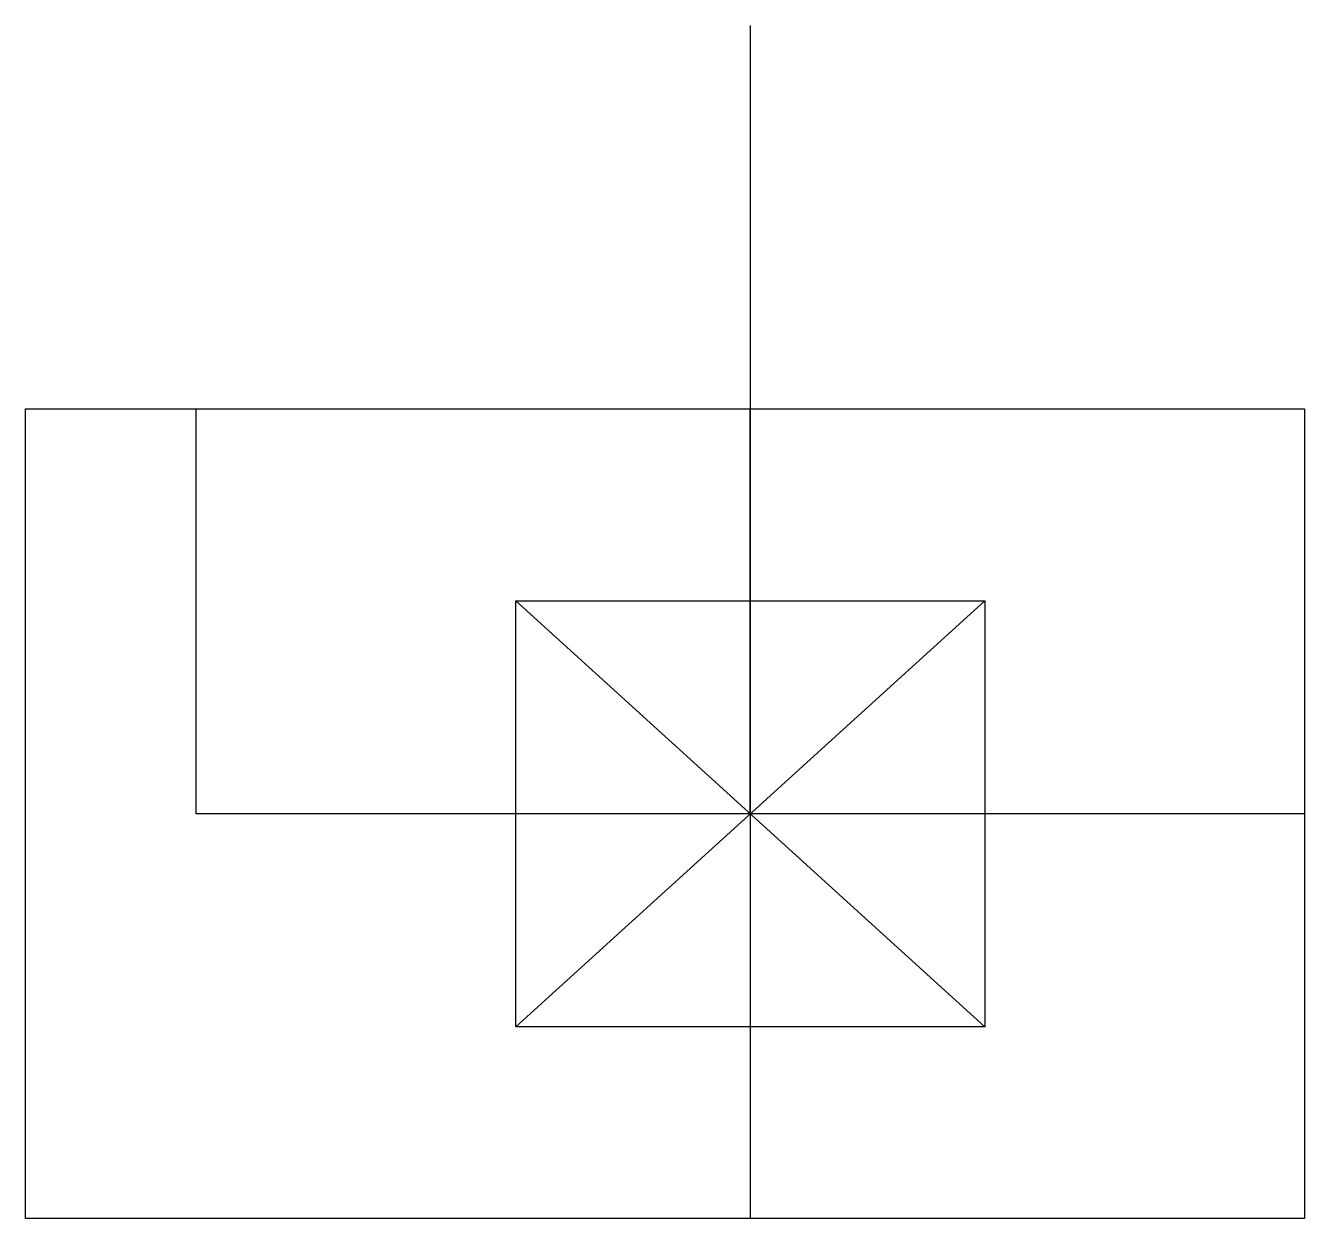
# Model space of a CAD drawing. Header units: millimetres. Extents: x -2.5 to 12.5, y -9 to 5.
import ezdxf

# ---------------------------------------------------------------- set-up
doc = ezdxf.new("R2010")
doc.units = ezdxf.units.MM
doc.layers.get('0').update_dxf_attribs({"linetype": 'CONTINUOUS'})

msp = doc.modelspace()

# ---------------------------------------------------------------- linework, layer by layer
for p, q in [((6, 5), (6, -9)), ((12.5, 0.5), (12.5, -9)), ((3.25, -1.75), (8.75, -1.75)), ((3.25, -6.75), (3.25, -1.75)), ((3.25, -1.75), (8.75, -6.75)), ((8.75, -1.75), (3.25, -6.75)), ((8.75, -1.75), (8.75, -6.75)), ((8.75, -6.75), (3.25, -6.75))]:
    msp.add_line(p, q)
for points in [[(12.5, -9), (-2.5, -9), (-2.5, 0.5), (12.5, 0.5)], [(6, 0.5), (12.5, 0.5), (12.5, -4.25), (6, -4.25), (-0.5, -4.25), (-0.5, 0.5), (6, 0.5), (6, -4.25)]]:
    msp.add_lwpolyline(points, close=True)

doc.saveas('drawing.dxf')
